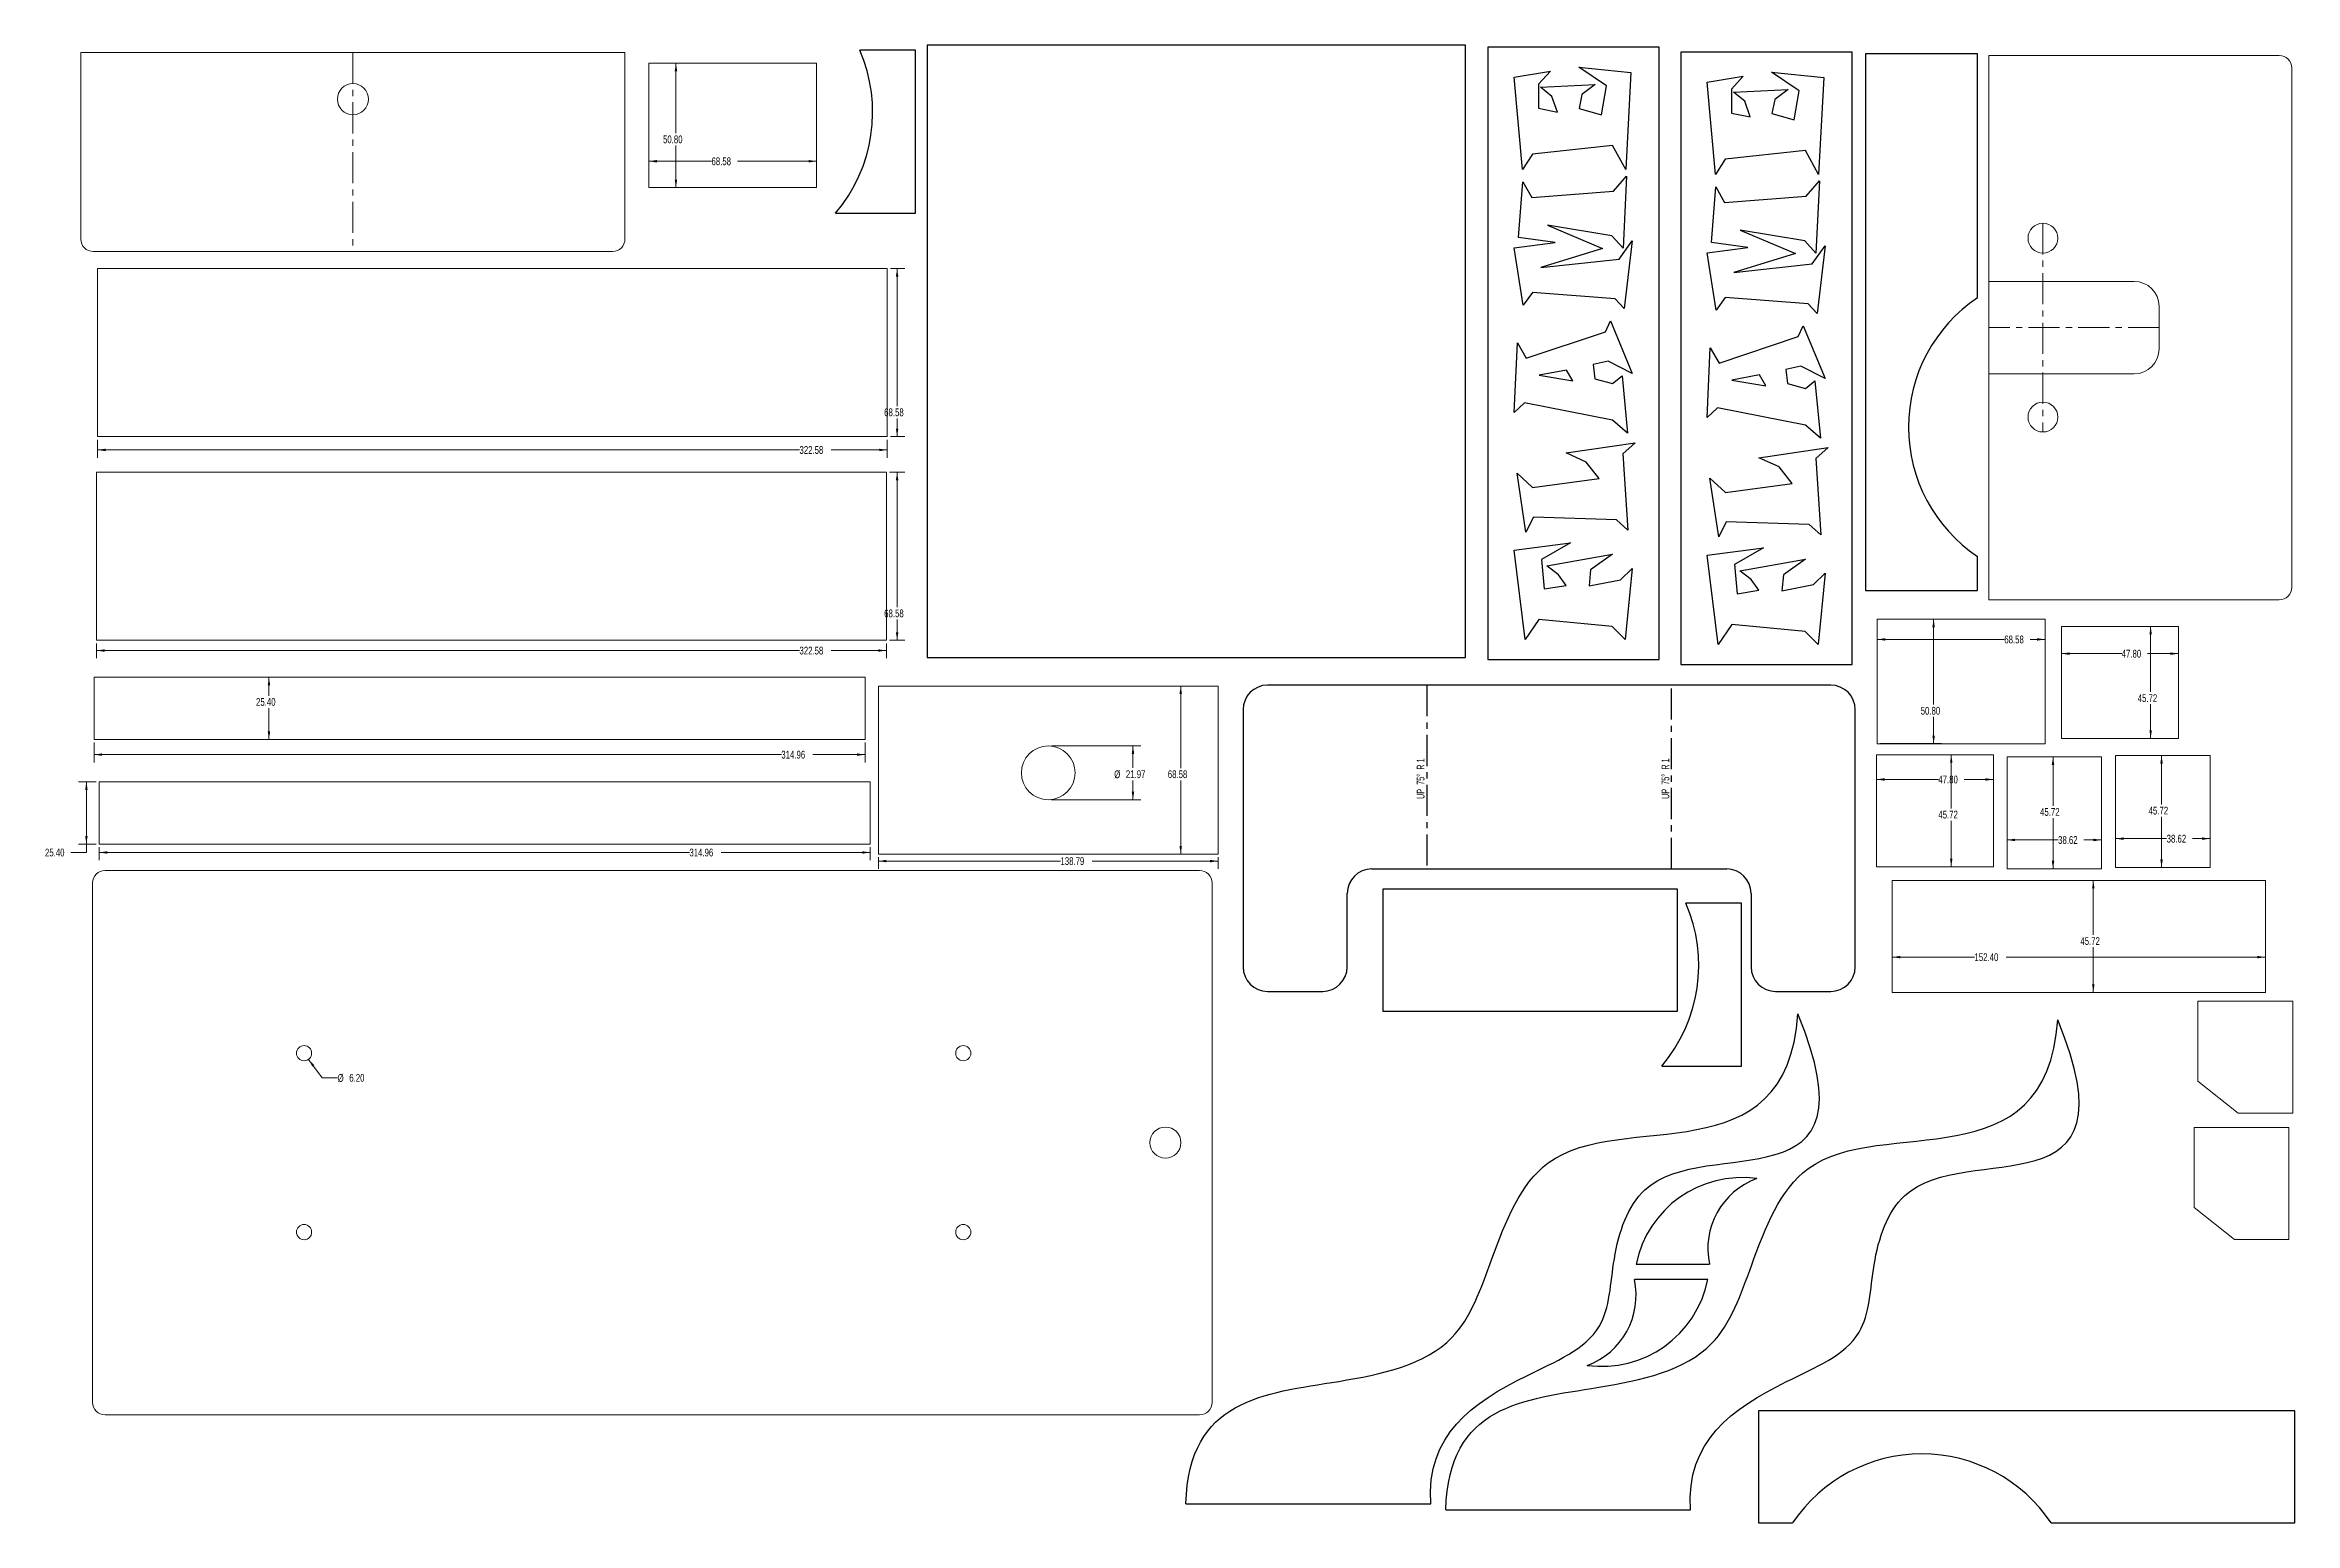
# Model space of a CAD drawing. Header units: millimetres. Extents: x -9 to 910, y 4 to 607.
import ezdxf

# ---------------------------------------------------------------- set-up
doc = ezdxf.new("R2010")
doc.units = ezdxf.units.MM
doc.linetypes.add('CENTERX2', pattern=[20.32, 12.7, -2.54, 2.54, -2.54])
doc.styles.add('SLDTEXTSTYLE0', font='TXT', dxfattribs={"width": 0.75})
doc.styles.add('SLDTEXTSTYLE1', font='TXT', dxfattribs={"width": 0.645833})
doc.dimstyles.new('SLDDIMSTYLE0', dxfattribs={"dimtxt": 3.175, "dimasz": 3.302, "dimexe": 0, "dimexo": 0.0625, "dimgap": 0.79375, "dimtad": 0, "dimtih": 1, "dimtoh": 1, "dimrnd": 1e-09, "dimzin": 12, "dimdsep": 46, "dimtxsty": 'SLDTEXTSTYLE0', "dimsah": 1, "dimcen": 0.09, "dimadec": 0, "dimazin": 3, "dimtfac": 1, "dimtofl": 0, "dimtmove": 0, "dimatfit": 3, "dimfxl": 1, "dimfrac": 2, "dimtolj": 1, "dimtzin": 12, "dimarcsym": 0})
doc.dimstyles.new('SLDDIMSTYLE1', dxfattribs={"dimtxt": 3.175, "dimasz": 3.302, "dimexe": 0, "dimexo": 0.0625, "dimgap": 0.79375, "dimtad": 0, "dimtih": 1, "dimtoh": 1, "dimrnd": 1e-09, "dimzin": 4, "dimdsep": 46, "dimtxsty": 'SLDTEXTSTYLE0', "dimsah": 1, "dimcen": 0.09, "dimadec": 0, "dimazin": 1, "dimtfac": 1, "dimtofl": 0, "dimtmove": 0, "dimatfit": 3, "dimfxl": 1, "dimfrac": 2, "dimtolj": 1, "dimtzin": 12, "dimarcsym": 0})
doc.dimstyles.new('SLDDIMSTYLE2', dxfattribs={"dimtxt": 3.175, "dimasz": 3.302, "dimexe": 0, "dimexo": 0.0625, "dimgap": 0.79375, "dimtad": 0, "dimtih": 1, "dimtoh": 1, "dimrnd": 1e-09, "dimzin": 4, "dimdsep": 46, "dimtxsty": 'SLDTEXTSTYLE0', "dimsah": 1, "dimcen": 0, "dimadec": 0, "dimazin": 1, "dimtfac": 1, "dimtofl": 0, "dimtmove": 0, "dimatfit": 3, "dimfxl": 1, "dimfrac": 2, "dimtolj": 1, "dimtzin": 12, "dimarcsym": 0})

# ---------------------------------------------------------------- blocks, each defined once
blk = doc.blocks.new('_D')
at = {"color": 7, "linetype": 'Continuous', "lineweight": 0}
for p, q in [((12.53, 446.01), (12.53, 438.66)), ((12.53, 441.83), (299.25, 441.83)), ((335.11, 441.83), (312.16, 441.83)), ((335.11, 446.01), (335.11, 438.66))]:
    blk.add_line(p, q, dxfattribs=at)
at = {"color": 7, "linetype": 'Continuous', "lineweight": 18}
for points in [[(12.53, 441.83), (15.83, 441.32), (15.83, 442.34)], [(335.11, 441.83), (331.81, 442.34), (331.81, 441.32)]]:
    blk.add_solid(points, dxfattribs=at)
at = {"color": 7, "linetype": 'Continuous', "lineweight": 18, "insert": (299.25, 443.4), "char_height": 3.175, "attachment_point": 1, "style": 'SLDTEXTSTYLE0'}
blk.add_mtext('322.58', dxfattribs=at)
blk = doc.blocks.new('_D_1')
at = {"color": 7, "linetype": 'Continuous', "lineweight": 0}
for p, q in [((336.38, 515.86), (342.32, 515.86)), ((339.14, 515.86), (339.14, 459.73)), ((339.14, 447.28), (339.14, 454.69)), ((336.38, 447.28), (342.32, 447.28))]:
    blk.add_line(p, q, dxfattribs=at)
at = {"color": 7, "linetype": 'Continuous', "lineweight": 18}
for points in [[(339.14, 515.86), (338.63, 512.56), (339.65, 512.56)], [(339.14, 447.28), (339.65, 450.58), (338.63, 450.58)]]:
    blk.add_solid(points, dxfattribs=at)
at = {"color": 7, "linetype": 'Continuous', "lineweight": 18, "insert": (333.86, 458.78), "char_height": 3.175, "attachment_point": 1, "style": 'SLDTEXTSTYLE0'}
blk.add_mtext('68.58', dxfattribs=at)
blk = doc.blocks.new('_D_2')
at = {"color": 7, "linetype": 'Continuous', "lineweight": 0}
for p, q in [((12.16, 362.85), (12.16, 356.76)), ((12.16, 359.93), (299.25, 359.93)), ((334.74, 359.93), (312.16, 359.93)), ((334.74, 362.85), (334.74, 356.76))]:
    blk.add_line(p, q, dxfattribs=at)
at = {"color": 7, "linetype": 'Continuous', "lineweight": 18}
for points in [[(12.16, 359.93), (15.46, 359.43), (15.46, 360.44)], [(334.74, 359.93), (331.44, 360.44), (331.44, 359.43)]]:
    blk.add_solid(points, dxfattribs=at)
at = {"color": 7, "linetype": 'Continuous', "lineweight": 18, "insert": (299.25, 361.51), "char_height": 3.175, "attachment_point": 1, "style": 'SLDTEXTSTYLE0'}
blk.add_mtext('322.58', dxfattribs=at)
blk = doc.blocks.new('_D_3')
at = {"color": 7, "linetype": 'Continuous', "lineweight": 0}
for p, q in [((336.01, 432.7), (342.32, 432.7)), ((339.14, 432.7), (339.14, 377.64)), ((339.14, 364.12), (339.14, 372.6)), ((336.01, 364.12), (342.32, 364.12))]:
    blk.add_line(p, q, dxfattribs=at)
at = {"color": 7, "linetype": 'Continuous', "lineweight": 18}
for points in [[(339.14, 432.7), (338.63, 429.4), (339.65, 429.4)], [(339.14, 364.12), (339.65, 367.43), (338.63, 367.43)]]:
    blk.add_solid(points, dxfattribs=at)
at = {"color": 7, "linetype": 'Continuous', "lineweight": 18, "insert": (333.86, 376.69), "char_height": 3.175, "attachment_point": 1, "style": 'SLDTEXTSTYLE0'}
blk.add_mtext('68.58', dxfattribs=at)
blk = doc.blocks.new('_D_4')
at = {"color": 7, "linetype": 'Continuous', "lineweight": 0}
for p, q in [((82.57, 349.05), (82.57, 341.5)), ((82.57, 323.65), (82.57, 336.46))]:
    blk.add_line(p, q, dxfattribs=at)
at = {"color": 7, "linetype": 'Continuous', "lineweight": 18}
for points in [[(82.57, 349.05), (82.07, 345.74), (83.08, 345.74)], [(82.57, 323.65), (83.08, 326.95), (82.07, 326.95)]]:
    blk.add_solid(points, dxfattribs=at)
at = {"color": 7, "linetype": 'Continuous', "lineweight": 18, "insert": (77.3, 340.56), "char_height": 3.175, "attachment_point": 1, "style": 'SLDTEXTSTYLE0'}
blk.add_mtext('25.40', dxfattribs=at)
blk = doc.blocks.new('_D_5')
at = {"color": 7, "linetype": 'Continuous', "lineweight": 0}
for p, q in [((11.13, 322.38), (11.13, 314.27)), ((326.09, 322.38), (326.09, 314.27)), ((11.13, 317.44), (291.85, 317.44)), ((326.09, 317.44), (304.75, 317.44))]:
    blk.add_line(p, q, dxfattribs=at)
at = {"color": 7, "linetype": 'Continuous', "lineweight": 18}
for points in [[(11.13, 317.44), (14.43, 316.94), (14.43, 317.95)], [(326.09, 317.44), (322.78, 317.95), (322.78, 316.94)]]:
    blk.add_solid(points, dxfattribs=at)
at = {"color": 7, "linetype": 'Continuous', "lineweight": 18, "insert": (291.85, 319.02), "char_height": 3.175, "attachment_point": 1, "style": 'SLDTEXTSTYLE0'}
blk.add_mtext('314.96', dxfattribs=at)
blk = doc.blocks.new('_D_6')
at = {"color": 7, "linetype": 'Continuous', "lineweight": 0}
for p, q in [((11.96, 306.35), (4.84, 306.35)), ((8.01, 306.35), (8.01, 280.95)), ((1.66, 277.5), (8.01, 277.5)), ((11.96, 280.95), (4.84, 280.95)), ((8.01, 277.5), (8.01, 280.95))]:
    blk.add_line(p, q, dxfattribs=at)
at = {"color": 7, "linetype": 'Continuous', "lineweight": 18}
for points in [[(8.01, 306.35), (7.5, 303.05), (8.52, 303.05)], [(8.01, 280.95), (8.52, 284.25), (7.5, 284.25)]]:
    blk.add_solid(points, dxfattribs=at)
at = {"color": 7, "linetype": 'Continuous', "lineweight": 18, "insert": (-8.9, 279.07), "char_height": 3.175, "attachment_point": 1, "style": 'SLDTEXTSTYLE0'}
blk.add_mtext('25.40', dxfattribs=at)
blk = doc.blocks.new('_D_7')
at = {"color": 7, "linetype": 'Continuous', "lineweight": 0}
for p, q in [((13.23, 279.68), (13.23, 274.32)), ((13.23, 277.5), (254.31, 277.5)), ((328.19, 277.5), (267.21, 277.5)), ((328.19, 279.68), (328.19, 274.32))]:
    blk.add_line(p, q, dxfattribs=at)
at = {"color": 7, "linetype": 'Continuous', "lineweight": 18}
for points in [[(13.23, 277.5), (16.54, 276.99), (16.54, 278.01)], [(328.19, 277.5), (324.89, 278.01), (324.89, 276.99)]]:
    blk.add_solid(points, dxfattribs=at)
at = {"color": 7, "linetype": 'Continuous', "lineweight": 18, "insert": (254.31, 279.07), "char_height": 3.175, "attachment_point": 1, "style": 'SLDTEXTSTYLE0'}
blk.add_mtext('314.96', dxfattribs=at)
blk = doc.blocks.new('_D_8')
at = {"color": 7, "linetype": 'Continuous', "lineweight": 0}
for p, q in [((331.48, 275.59), (331.48, 270.8)), ((331.48, 273.98), (405.85, 273.98)), ((470.27, 273.98), (418.76, 273.98)), ((470.27, 275.59), (470.27, 270.8))]:
    blk.add_line(p, q, dxfattribs=at)
at = {"color": 7, "linetype": 'Continuous', "lineweight": 18}
for points in [[(331.48, 273.98), (334.78, 273.47), (334.78, 274.49)], [(470.27, 273.98), (466.96, 274.49), (466.96, 273.47)]]:
    blk.add_solid(points, dxfattribs=at)
at = {"color": 7, "linetype": 'Continuous', "lineweight": 18, "insert": (405.85, 275.55), "char_height": 3.175, "attachment_point": 1, "style": 'SLDTEXTSTYLE0'}
blk.add_mtext('138.79', dxfattribs=at)
blk = doc.blocks.new('_D_9')
at = {"color": 7, "linetype": 'Continuous', "lineweight": 0}
for p, q in [((469, 345.44), (451.79, 345.44)), ((454.97, 345.44), (454.97, 311.98)), ((454.97, 276.86), (454.97, 306.94)), ((469, 276.86), (451.79, 276.86))]:
    blk.add_line(p, q, dxfattribs=at)
at = {"color": 7, "linetype": 'Continuous', "lineweight": 18}
for points in [[(454.97, 345.44), (454.46, 342.14), (455.48, 342.14)], [(454.97, 276.86), (455.48, 280.16), (454.46, 280.16)]]:
    blk.add_solid(points, dxfattribs=at)
at = {"color": 7, "linetype": 'Continuous', "lineweight": 18, "insert": (449.69, 311.03), "char_height": 3.175, "attachment_point": 1, "style": 'SLDTEXTSTYLE0'}
blk.add_mtext('68.58', dxfattribs=at)
blk = doc.blocks.new('_D_10')
at = {"color": 7, "linetype": 'Continuous', "lineweight": 0}
for p, q in [((402.14, 321), (438.64, 321)), ((435.47, 321), (435.47, 312.01)), ((435.47, 299.03), (435.47, 306.9)), ((402.14, 299.03), (438.64, 299.03))]:
    blk.add_line(p, q, dxfattribs=at)
at = {"color": 7, "linetype": 'Continuous', "lineweight": 18}
for points in [[(435.47, 321), (434.96, 317.7), (435.98, 317.7)], [(435.47, 299.03), (435.98, 302.33), (434.96, 302.33)]]:
    blk.add_solid(points, dxfattribs=at)
at = {"color": 7, "linetype": 'Continuous', "lineweight": 18, "char_height": 3.175, "attachment_point": 1, "style": 'SLDTEXTSTYLE0'}
for s, insert in [('%%c', (427.8, 311)), ('21.97', (432.58, 311.04))]:
    blk.add_mtext(s, dxfattribs=dict(at, insert=insert))
blk = doc.blocks.new('_D_11')
at = {"color": 7, "linetype": 'Continuous', "lineweight": 0}
for p, q in [((238.96, 599.73), (251.98, 599.73)), ((248.8, 599.73), (248.8, 571.16)), ((248.8, 548.93), (248.8, 566.11)), ((238.96, 548.93), (251.98, 548.93))]:
    blk.add_line(p, q, dxfattribs=at)
at = {"color": 7, "linetype": 'Continuous', "lineweight": 18}
for points in [[(248.8, 599.73), (248.3, 596.42), (249.31, 596.42)], [(248.8, 548.93), (249.31, 552.23), (248.3, 552.23)]]:
    blk.add_solid(points, dxfattribs=at)
at = {"color": 7, "linetype": 'Continuous', "lineweight": 18, "insert": (243.53, 570.21), "char_height": 3.175, "attachment_point": 1, "style": 'SLDTEXTSTYLE0'}
blk.add_mtext('50.80', dxfattribs=at)
blk = doc.blocks.new('_D_12')
at = {"color": 7, "linetype": 'Continuous', "lineweight": 0}
for p, q in [((237.69, 550.2), (237.69, 562.85)), ((306.27, 550.2), (306.27, 562.85)), ((237.69, 559.68), (263.33, 559.68)), ((306.27, 559.68), (273.89, 559.68))]:
    blk.add_line(p, q, dxfattribs=at)
at = {"color": 7, "linetype": 'Continuous', "lineweight": 18}
for points in [[(237.69, 559.68), (241, 559.17), (241, 560.19)], [(306.27, 559.68), (302.97, 560.19), (302.97, 559.17)]]:
    blk.add_solid(points, dxfattribs=at)
at = {"color": 7, "linetype": 'Continuous', "lineweight": 18, "insert": (263.33, 561.25), "char_height": 3.175, "attachment_point": 1, "style": 'SLDTEXTSTYLE0'}
blk.add_mtext('68.58', dxfattribs=at)
blk = doc.blocks.new('_D_13')
at = {"color": 7, "linetype": 'Continuous', "lineweight": 0}
for p, q in [((98.75, 193.05), (104.26, 185.5)), ((104.26, 185.5), (110.61, 185.5))]:
    blk.add_line(p, q, dxfattribs=at)
at = {"color": 7, "linetype": 'Continuous', "lineweight": 18}
blk.add_solid([(98.75, 193.05), (100.28, 190.08), (101.1, 190.68)], dxfattribs=at)
at = {"color": 7, "linetype": 'Continuous', "lineweight": 18, "char_height": 3.175, "attachment_point": 1, "style": 'SLDTEXTSTYLE0'}
for s, insert in [('%%c', (110.61, 187.04)), ('6.20', (115.39, 187.09))]:
    blk.add_mtext(s, dxfattribs=dict(at, insert=insert))
blk = doc.blocks.new('_D_14')
at = {"color": 7, "linetype": 'Continuous', "lineweight": 0}
for p, q in [((739.43, 371.45), (739.43, 361.3)), ((808.01, 371.45), (808.01, 361.3)), ((739.43, 364.48), (791.35, 364.48)), ((808.01, 364.48), (801.91, 364.48))]:
    blk.add_line(p, q, dxfattribs=at)
at = {"color": 7, "linetype": 'Continuous', "lineweight": 18}
for points in [[(739.43, 364.48), (742.73, 363.97), (742.73, 364.99)], [(808.01, 364.48), (804.7, 364.99), (804.7, 363.97)]]:
    blk.add_solid(points, dxfattribs=at)
at = {"color": 7, "linetype": 'Continuous', "lineweight": 18, "insert": (791.35, 366.05), "char_height": 3.175, "attachment_point": 1, "style": 'SLDTEXTSTYLE0'}
blk.add_mtext('68.58', dxfattribs=at)
blk = doc.blocks.new('_D_15')
at = {"color": 7, "linetype": 'Continuous', "lineweight": 0}
for p, q in [((740.7, 372.72), (765.66, 372.72)), ((762.48, 372.72), (762.48, 337.89)), ((762.48, 321.92), (762.48, 332.85)), ((740.7, 321.92), (765.66, 321.92))]:
    blk.add_line(p, q, dxfattribs=at)
at = {"color": 7, "linetype": 'Continuous', "lineweight": 18}
for points in [[(762.48, 372.72), (761.97, 369.41), (762.99, 369.41)], [(762.48, 321.92), (762.99, 325.22), (761.97, 325.22)]]:
    blk.add_solid(points, dxfattribs=at)
at = {"color": 7, "linetype": 'Continuous', "lineweight": 18, "insert": (757.2, 336.94), "char_height": 3.175, "attachment_point": 1, "style": 'SLDTEXTSTYLE0'}
blk.add_mtext('50.80', dxfattribs=at)
blk = doc.blocks.new('_D_16')
at = {"color": 7, "linetype": 'Continuous', "lineweight": 0}
for p, q in [((814.7, 368.53), (814.7, 355.5)), ((862.5, 368.53), (862.5, 355.5)), ((814.7, 358.67), (839.29, 358.67)), ((862.5, 358.67), (849.84, 358.67))]:
    blk.add_line(p, q, dxfattribs=at)
at = {"color": 7, "linetype": 'Continuous', "lineweight": 18}
for points in [[(814.7, 358.67), (818, 358.16), (818, 359.18)], [(862.5, 358.67), (859.2, 359.18), (859.2, 358.16)]]:
    blk.add_solid(points, dxfattribs=at)
at = {"color": 7, "linetype": 'Continuous', "lineweight": 18, "insert": (839.29, 360.24), "char_height": 3.175, "attachment_point": 1, "style": 'SLDTEXTSTYLE0'}
blk.add_mtext('47.80', dxfattribs=at)
blk = doc.blocks.new('_D_17')
at = {"color": 7, "linetype": 'Continuous', "lineweight": 0}
for p, q in [((861.23, 369.8), (847.95, 369.8)), ((851.12, 369.8), (851.12, 343.03)), ((851.12, 324.08), (851.12, 337.99)), ((861.23, 324.08), (847.95, 324.08))]:
    blk.add_line(p, q, dxfattribs=at)
at = {"color": 7, "linetype": 'Continuous', "lineweight": 18}
for points in [[(851.12, 369.8), (850.62, 366.5), (851.63, 366.5)], [(851.12, 324.08), (851.63, 327.39), (850.62, 327.39)]]:
    blk.add_solid(points, dxfattribs=at)
at = {"color": 7, "linetype": 'Continuous', "lineweight": 18, "insert": (845.84, 342.08), "char_height": 3.175, "attachment_point": 1, "style": 'SLDTEXTSTYLE0'}
blk.add_mtext('45.72', dxfattribs=at)
blk = doc.blocks.new('_D_18')
at = {"color": 7, "linetype": 'Continuous', "lineweight": 0}
for p, q in [((739.13, 316.13), (739.13, 304.14)), ((786.93, 316.13), (786.93, 304.14)), ((739.13, 307.31), (764.41, 307.31)), ((786.93, 307.31), (774.96, 307.31))]:
    blk.add_line(p, q, dxfattribs=at)
at = {"color": 7, "linetype": 'Continuous', "lineweight": 18}
for points in [[(739.13, 307.31), (742.43, 306.8), (742.43, 307.82)], [(786.93, 307.31), (783.62, 307.82), (783.62, 306.8)]]:
    blk.add_solid(points, dxfattribs=at)
at = {"color": 7, "linetype": 'Continuous', "lineweight": 18, "insert": (764.41, 308.89), "char_height": 3.175, "attachment_point": 1, "style": 'SLDTEXTSTYLE0'}
blk.add_mtext('47.80', dxfattribs=at)
blk = doc.blocks.new('_D_19')
at = {"color": 7, "linetype": 'Continuous', "lineweight": 0}
for p, q in [((785.66, 317.4), (766.51, 317.4)), ((769.69, 317.4), (769.69, 295.51)), ((769.69, 271.68), (769.69, 290.47)), ((785.66, 271.68), (766.51, 271.68))]:
    blk.add_line(p, q, dxfattribs=at)
at = {"color": 7, "linetype": 'Continuous', "lineweight": 18}
for points in [[(769.69, 317.4), (769.18, 314.1), (770.19, 314.1)], [(769.69, 271.68), (770.19, 274.98), (769.18, 274.98)]]:
    blk.add_solid(points, dxfattribs=at)
at = {"color": 7, "linetype": 'Continuous', "lineweight": 18, "insert": (764.41, 294.56), "char_height": 3.175, "attachment_point": 1, "style": 'SLDTEXTSTYLE0'}
blk.add_mtext('45.72', dxfattribs=at)
blk = doc.blocks.new('_D_20')
at = {"color": 7, "linetype": 'Continuous', "lineweight": 0}
for p, q in [((792.47, 272.11), (792.47, 285.79)), ((831.08, 272.11), (831.08, 285.79)), ((792.47, 282.61), (813.33, 282.61)), ((831.08, 282.61), (823.89, 282.61))]:
    blk.add_line(p, q, dxfattribs=at)
at = {"color": 7, "linetype": 'Continuous', "lineweight": 18}
for points in [[(792.47, 282.61), (795.77, 282.1), (795.77, 283.12)], [(831.08, 282.61), (827.78, 283.12), (827.78, 282.1)]]:
    blk.add_solid(points, dxfattribs=at)
at = {"color": 7, "linetype": 'Continuous', "lineweight": 18, "insert": (813.33, 284.18), "char_height": 3.175, "attachment_point": 1, "style": 'SLDTEXTSTYLE0'}
blk.add_mtext('38.62', dxfattribs=at)
blk = doc.blocks.new('_D_21')
at = {"color": 7, "linetype": 'Continuous', "lineweight": 0}
for p, q in [((829.81, 316.56), (808.07, 316.56)), ((811.25, 316.56), (811.25, 296.6)), ((811.25, 270.84), (811.25, 291.56)), ((829.81, 270.84), (808.07, 270.84))]:
    blk.add_line(p, q, dxfattribs=at)
at = {"color": 7, "linetype": 'Continuous', "lineweight": 18}
for points in [[(811.25, 316.56), (810.74, 313.26), (811.76, 313.26)], [(811.25, 270.84), (811.76, 274.15), (810.74, 274.15)]]:
    blk.add_solid(points, dxfattribs=at)
at = {"color": 7, "linetype": 'Continuous', "lineweight": 18, "insert": (805.97, 295.65), "char_height": 3.175, "attachment_point": 1, "style": 'SLDTEXTSTYLE0'}
blk.add_mtext('45.72', dxfattribs=at)
blk = doc.blocks.new('_D_22')
at = {"color": 7, "linetype": 'Continuous', "lineweight": 0}
for p, q in [((836.79, 272.64), (836.79, 286.31)), ((875.41, 272.64), (875.41, 286.31)), ((836.79, 283.14), (857.66, 283.14)), ((875.41, 283.14), (868.21, 283.14))]:
    blk.add_line(p, q, dxfattribs=at)
at = {"color": 7, "linetype": 'Continuous', "lineweight": 18}
for points in [[(836.79, 283.14), (840.09, 282.63), (840.09, 283.65)], [(875.41, 283.14), (872.1, 283.65), (872.1, 282.63)]]:
    blk.add_solid(points, dxfattribs=at)
at = {"color": 7, "linetype": 'Continuous', "lineweight": 18, "insert": (857.66, 284.71), "char_height": 3.175, "attachment_point": 1, "style": 'SLDTEXTSTYLE0'}
blk.add_mtext('38.62', dxfattribs=at)
blk = doc.blocks.new('_D_23')
at = {"color": 7, "linetype": 'Continuous', "lineweight": 0}
for p, q in [((874.14, 317.09), (852.4, 317.09)), ((855.57, 317.09), (855.57, 297.13)), ((855.57, 271.37), (855.57, 292.09)), ((874.14, 271.37), (852.4, 271.37))]:
    blk.add_line(p, q, dxfattribs=at)
at = {"color": 7, "linetype": 'Continuous', "lineweight": 18}
for points in [[(855.57, 317.09), (855.06, 313.79), (856.08, 313.79)], [(855.57, 271.37), (856.08, 274.67), (855.06, 274.67)]]:
    blk.add_solid(points, dxfattribs=at)
at = {"color": 7, "linetype": 'Continuous', "lineweight": 18, "insert": (850.29, 296.18), "char_height": 3.175, "attachment_point": 1, "style": 'SLDTEXTSTYLE0'}
blk.add_mtext('45.72', dxfattribs=at)
blk = doc.blocks.new('_D_24')
at = {"color": 7, "linetype": 'Continuous', "lineweight": 0}
for p, q in [((746.86, 266.12), (830.88, 266.12)), ((827.7, 266.12), (827.7, 243.86)), ((827.7, 220.4), (827.7, 238.82)), ((746.86, 220.4), (830.88, 220.4))]:
    blk.add_line(p, q, dxfattribs=at)
at = {"color": 7, "linetype": 'Continuous', "lineweight": 18}
for points in [[(827.7, 266.12), (827.19, 262.82), (828.21, 262.82)], [(827.7, 220.4), (828.21, 223.7), (827.19, 223.7)]]:
    blk.add_solid(points, dxfattribs=at)
at = {"color": 7, "linetype": 'Continuous', "lineweight": 18, "insert": (822.42, 242.91), "char_height": 3.175, "attachment_point": 1, "style": 'SLDTEXTSTYLE0'}
blk.add_mtext('45.72', dxfattribs=at)
blk = doc.blocks.new('_D_25')
at = {"color": 7, "linetype": 'Continuous', "lineweight": 0}
for p, q in [((745.59, 221.67), (745.59, 237.94)), ((745.59, 234.77), (779.18, 234.77)), ((897.99, 234.77), (792.09, 234.77)), ((897.99, 221.67), (897.99, 237.94))]:
    blk.add_line(p, q, dxfattribs=at)
at = {"color": 7, "linetype": 'Continuous', "lineweight": 18}
for points in [[(745.59, 234.77), (748.89, 234.26), (748.89, 235.28)], [(897.99, 234.77), (894.68, 235.28), (894.68, 234.26)]]:
    blk.add_solid(points, dxfattribs=at)
at = {"color": 7, "linetype": 'Continuous', "lineweight": 18, "insert": (779.18, 236.34), "char_height": 3.175, "attachment_point": 1, "style": 'SLDTEXTSTYLE0'}
blk.add_mtext('152.40', dxfattribs=at)

msp = doc.modelspace()

# ---------------------------------------------------------------- linework, layer by layer
at = {"color": 7, "linetype": 'Continuous', "lineweight": 25}
for p, q in [((571.218, 607.133), (351.428, 607.133)), ((351.428, 607.133), (351.428, 357.133)), ((571.218, 357.133), (571.218, 607.133)), ((346.663, 605.067), (323.852, 605.067)), ((346.663, 538.519), (346.663, 605.067)), ((580.406, 606.216), (580.406, 356.216)), ((650.406, 606.216), (580.406, 606.216)), ((617.555, 598.075), (638.828, 595.905)), ((628.826, 590.426), (617.555, 598.075)), ((650.406, 356.216), (650.406, 606.216)), ((659.181, 604.212), (659.181, 354.212)), ((729.181, 604.212), (659.181, 604.212)), ((729.181, 354.212), (729.181, 604.212)), ((734.705, 603.551), (734.705, 384.476)), ((780.425, 603.551), (734.705, 603.551)), ((780.425, 503.947), (780.425, 603.551)), ((591.171, 594.021), (605.972, 596.411)), ((594.582, 556.301), (591.171, 594.021)), ((605.972, 596.411), (601.109, 591.162)), ((601.109, 591.162), (601.164, 581.343)), ((601.964, 589.948), (624.276, 591.014)), ((606.597, 586.161), (601.964, 589.948)), ((624.276, 591.014), (618.861, 586.905)), ((626.776, 578.622), (628.826, 590.426)), ((638.828, 595.905), (636.723, 556.301)), ((669.947, 592.017), (684.748, 594.407)), ((673.357, 554.298), (669.947, 592.017)), ((684.748, 594.407), (679.884, 589.158)), ((679.884, 589.158), (679.94, 579.34)), ((680.739, 587.944), (703.051, 589.011)), ((696.331, 596.071), (717.603, 593.901)), ((707.601, 588.422), (696.331, 596.071)), ((703.051, 589.011), (697.636, 584.901)), ((705.551, 576.619), (707.601, 588.422)), ((717.603, 593.901), (715.498, 554.298)), ((601.164, 581.343), (608.822, 579.781)), ((608.822, 579.781), (606.597, 586.161)), ((618.861, 586.905), (617.647, 581.205)), ((617.647, 581.205), (626.776, 578.622)), ((679.94, 579.34), (687.597, 577.777)), ((685.373, 584.157), (680.739, 587.944)), ((687.597, 577.777), (685.373, 584.157)), ((697.636, 584.901), (696.423, 579.202)), ((696.423, 579.202), (705.551, 576.619)), ((598.609, 562.571), (594.582, 556.301)), ((631.345, 566.11), (598.609, 562.571)), ((636.723, 556.301), (631.345, 566.11)), ((710.12, 564.107), (677.384, 560.567)), ((715.498, 554.298), (710.12, 564.107)), ((631.694, 547.483), (637.063, 553.642)), ((637.063, 553.642), (635.666, 524.142)), ((677.384, 560.567), (673.357, 554.298)), ((710.47, 545.479), (715.838, 551.638)), ((715.838, 551.638), (714.441, 522.138)), ((592.936, 528.49), (594.757, 551.224)), ((594.757, 551.224), (598.314, 544.863)), ((598.314, 544.863), (631.694, 547.483)), ((671.712, 526.486), (673.532, 549.221)), ((673.532, 549.221), (677.09, 542.859)), ((677.09, 542.859), (710.47, 545.479)), ((314.017, 538.519), (346.663, 538.519)), ((604.722, 533.61), (627.254, 524.077)), ((631.069, 529.225), (604.722, 533.61)), ((591.171, 524.289), (607.866, 526.495)), ((594.885, 500.92), (591.171, 524.289)), ((607.866, 526.495), (592.936, 528.49)), ((627.254, 524.077), (602.084, 516.272)), ((635.666, 524.142), (631.069, 529.225)), ((634.085, 519.775), (639.416, 527.221)), ((639.416, 527.221), (636.125, 499.513)), ((669.947, 522.285), (686.641, 524.491)), ((686.641, 524.491), (671.712, 526.486)), ((683.497, 531.607), (706.029, 522.074)), ((709.845, 527.222), (683.497, 531.607)), ((714.441, 522.138), (709.845, 527.222)), ((712.86, 517.771), (718.192, 525.218)), ((718.192, 525.218), (714.901, 497.51)), ((602.084, 516.272), (634.085, 519.775)), ((673.661, 498.916), (669.947, 522.285)), ((706.029, 522.074), (680.859, 514.269)), ((680.859, 514.269), (712.86, 517.771)), ((598.609, 506.105), (594.885, 500.92)), ((632.402, 503.494), (598.609, 506.105)), ((636.125, 499.513), (632.402, 503.494)), ((677.384, 504.101), (673.661, 498.916)), ((711.178, 501.49), (677.384, 504.101)), ((714.901, 497.51), (711.178, 501.49)), ((596.126, 479.305), (628.422, 490.088)), ((628.422, 490.088), (630.444, 494.501)), ((630.444, 494.501), (639.416, 472.989)), ((674.902, 477.301), (707.197, 488.084)), ((707.197, 488.084), (709.219, 492.497)), ((709.219, 492.497), (718.192, 470.985)), ((591.171, 457.122), (592.477, 485.51)), ((592.477, 485.51), (596.126, 479.305)), ((629.525, 478.045), (623.402, 476.731)), ((639.416, 472.989), (629.525, 478.045)), ((669.947, 455.118), (671.252, 483.506)), ((671.252, 483.506), (674.902, 477.301)), ((612.6, 474.46), (601.348, 472.29)), ((601.348, 472.29), (615.184, 470.029)), ((615.184, 470.029), (612.6, 474.46)), ((623.402, 476.731), (624.073, 470.893)), ((624.073, 470.893), (631.391, 468.916)), ((631.391, 468.916), (635.243, 472.106)), ((635.243, 472.106), (637.468, 448.609)), ((691.376, 472.456), (680.123, 470.287)), ((680.123, 470.287), (693.959, 468.025)), ((693.959, 468.025), (691.376, 472.456)), ((708.3, 476.041), (702.178, 474.727)), ((702.178, 474.727), (702.849, 468.889)), ((702.849, 468.889), (710.166, 466.913)), ((718.192, 470.985), (708.3, 476.041)), ((710.166, 466.913), (714.018, 470.103)), ((714.018, 470.103), (716.243, 446.605)), ((595.437, 461.056), (591.171, 457.122)), ((631.345, 453.996), (595.437, 461.056)), ((637.468, 448.609), (631.345, 453.996)), ((674.212, 459.053), (669.947, 455.118)), ((710.12, 451.992), (674.212, 459.053)), ((716.243, 446.605), (710.12, 451.992)), ((612.361, 440.654), (640.593, 444.773)), ((640.593, 444.773), (635.611, 440.287)), ((691.137, 438.651), (719.369, 442.769)), ((719.369, 442.769), (714.386, 438.283)), ((592.348, 432.326), (598.645, 426.47)), ((595.915, 408.295), (592.348, 432.326)), ((620.58, 436.876), (612.361, 440.654)), ((625.884, 430.165), (620.58, 436.876)), ((635.611, 440.287), (637.651, 409.131)), ((699.355, 434.872), (691.137, 438.651)), ((704.66, 428.161), (699.355, 434.872)), ((714.386, 438.283), (716.427, 407.128)), ((598.645, 426.47), (625.884, 430.165)), ((671.123, 430.322), (677.421, 424.466)), ((674.69, 406.291), (671.123, 430.322)), ((677.421, 424.466), (704.66, 428.161)), ((599.031, 414.436), (595.915, 408.295)), ((632.899, 413.333), (599.031, 414.436)), ((637.651, 409.131), (632.899, 413.333)), ((677.807, 412.432), (674.69, 406.291)), ((711.674, 411.329), (677.807, 412.432)), ((716.427, 407.128), (711.674, 411.329)), ((591.171, 400.883), (614.218, 403.87)), ((595.639, 364.451), (591.171, 400.883)), ((614.218, 403.87), (602.35, 397.114)), ((602.35, 397.114), (603.481, 385.144)), ((604.501, 394.53), (631.317, 399.292)), ((631.317, 399.292), (622.345, 392.903)), ((669.947, 398.879), (692.994, 401.867)), ((674.415, 362.447), (669.947, 398.879)), ((692.994, 401.867), (681.125, 395.11)), ((683.277, 392.527), (710.093, 397.289)), ((710.093, 397.289), (701.12, 390.899)), ((780.425, 384.476), (780.425, 398.366)), ((603.481, 385.144), (612.352, 386.551)), ((609.217, 390.908), (604.501, 394.53)), ((612.352, 386.551), (609.217, 390.908)), ((622.345, 392.903), (621.766, 386.303)), ((621.766, 386.303), (634.636, 388.84)), ((634.636, 388.84), (639.416, 393.473)), ((639.416, 393.473), (636.511, 364.451)), ((681.125, 395.11), (682.256, 383.141)), ((687.993, 388.905), (683.277, 392.527)), ((691.127, 384.547), (687.993, 388.905)), ((701.12, 390.899), (700.541, 384.299)), ((700.541, 384.299), (713.411, 386.836)), ((713.411, 386.836), (718.192, 391.469)), ((718.192, 391.469), (715.287, 362.447)), ((682.256, 383.141), (691.127, 384.547)), ((734.705, 384.476), (780.425, 384.476)), ((601.275, 372.568), (595.639, 364.451)), ((631.235, 369.727), (601.275, 372.568)), ((636.511, 364.451), (631.235, 369.727)), ((680.05, 370.564), (674.415, 362.447)), ((710.01, 367.724), (680.05, 370.564)), ((715.287, 362.447), (710.01, 367.724)), ((351.428, 357.133), (571.218, 357.133)), ((580.406, 356.216), (650.406, 356.216)), ((659.181, 354.212), (729.181, 354.212)), ((720.455, 345.805), (490.455, 345.805)), ((480.455, 335.805), (480.455, 230.805)), ((730.455, 230.805), (730.455, 335.805)), ((532.955, 270.805), (677.955, 270.805)), ((522.955, 230.805), (522.955, 260.805)), ((537.685, 262.597), (657.685, 262.597)), ((537.685, 212.597), (537.685, 262.597)), ((657.685, 262.597), (657.685, 212.597)), ((687.955, 260.805), (687.955, 230.805)), ((684.08, 256.848), (661.268, 256.848)), ((684.08, 190.3), (684.08, 256.848)), ((490.455, 220.805), (512.955, 220.805)), ((697.955, 220.805), (720.455, 220.805)), ((657.685, 212.597), (537.685, 212.597)), ((651.434, 190.3), (684.08, 190.3)), ((670.264, 103.123), (640.264, 103.123)), ((640.958, 109.391), (670.958, 109.391)), ((910.081, 49.492), (691.006, 49.492)), ((691.006, 49.492), (691.006, 3.772)), ((910.081, 3.772), (910.081, 49.492)), ((457.074, 11.597), (557.074, 11.597)), ((563.185, 9.173), (663.185, 9.173)), ((691.006, 3.772), (704.896, 3.772)), ((810.477, 3.772), (910.081, 3.772))]:
    msp.add_line(p, q, dxfattribs=at)
at = {"color": 7, "linetype": 'Continuous', "lineweight": 18}
for p, q in [((5.737, 604.087), (5.737, 527.887)), ((5.737, 604.087), (227.987, 604.087)), ((227.987, 527.887), (227.987, 604.087)), ((237.694, 599.727), (306.274, 599.727)), ((237.694, 599.727), (237.694, 548.927)), ((306.274, 599.727), (306.274, 548.927)), ((903.655, 602.89), (785.085, 602.89)), ((785.085, 602.89), (785.085, 380.64)), ((908.735, 385.72), (908.735, 597.81)), ((237.694, 548.927), (306.274, 548.927)), ((10.817, 522.807), (222.907, 522.807)), ((12.532, 447.278), (12.532, 515.858)), ((12.532, 515.858), (335.112, 515.858)), ((335.112, 447.278), (335.112, 515.858)), ((844.425, 510.64), (785.085, 510.64)), ((854.585, 483.05), (854.585, 500.48)), ((785.085, 472.89), (844.425, 472.89)), ((12.532, 447.278), (335.112, 447.278)), ((12.162, 364.124), (12.162, 432.704)), ((12.162, 432.704), (334.742, 432.704)), ((334.742, 364.124), (334.742, 432.704)), ((785.085, 380.64), (903.655, 380.64)), ((739.425, 372.717), (808.005, 372.717)), ((739.425, 372.717), (739.425, 321.917)), ((808.005, 372.717), (808.005, 321.917)), ((814.703, 369.804), (862.503, 369.804)), ((814.703, 369.804), (814.703, 324.084)), ((862.503, 369.804), (862.503, 324.084)), ((12.162, 364.124), (334.742, 364.124)), ((11.125, 349.046), (326.085, 349.046)), ((11.125, 349.046), (11.125, 323.646)), ((326.085, 349.046), (326.085, 323.646)), ((331.477, 345.439), (470.267, 345.439)), ((331.477, 345.439), (331.477, 276.859)), ((470.267, 345.439), (470.267, 276.859)), ((11.125, 323.646), (326.085, 323.646)), ((739.425, 321.917), (808.005, 321.917)), ((814.703, 324.084), (862.503, 324.084)), ((739.127, 317.397), (786.927, 317.397)), ((739.127, 317.397), (739.127, 271.677)), ((786.927, 317.397), (786.927, 271.677)), ((792.467, 316.564), (831.082, 316.564)), ((792.467, 316.564), (792.467, 270.844)), ((831.082, 316.564), (831.082, 270.844)), ((836.79, 317.089), (875.405, 317.089)), ((836.79, 317.089), (836.79, 271.369)), ((875.405, 317.089), (875.405, 271.369)), ((13.235, 306.347), (328.195, 306.347)), ((13.235, 306.347), (13.235, 280.947)), ((328.195, 306.347), (328.195, 280.947)), ((13.235, 280.947), (328.195, 280.947)), ((331.477, 276.859), (470.267, 276.859)), ((15.64, 270.167), (462.68, 270.167)), ((739.127, 271.677), (786.927, 271.677)), ((792.467, 270.844), (831.082, 270.844)), ((836.79, 271.369), (875.405, 271.369)), ((10.56, 52.997), (10.56, 265.087)), ((467.76, 52.997), (467.76, 265.087)), ((745.585, 266.119), (897.985, 266.119)), ((745.585, 266.119), (745.585, 220.399)), ((897.985, 266.119), (897.985, 220.399)), ((745.585, 220.399), (897.985, 220.399)), ((870.442, 216.744), (909.147, 216.744)), ((870.442, 216.744), (870.442, 184.103)), ((909.147, 216.744), (909.147, 171.024)), ((870.442, 184.103), (886.874, 171.024)), ((909.147, 171.024), (886.874, 171.024)), ((868.92, 165.221), (907.625, 165.221)), ((868.92, 165.221), (868.92, 132.58)), ((907.625, 165.221), (907.625, 119.501)), ((868.92, 132.58), (885.352, 119.501)), ((907.625, 119.501), (885.352, 119.501)), ((15.64, 47.917), (462.68, 47.917))]:
    msp.add_line(p, q, dxfattribs=at)
at = {"color": 7, "linetype": 'CENTERX2', "lineweight": 18}
for p, q in [((116.862, 604.087), (116.862, 522.807)), ((807.135, 534.373), (807.135, 449.156)), ((785.085, 472.89), (785.085, 510.64)), ((854.585, 491.765), (785.085, 491.765))]:
    msp.add_line(p, q, dxfattribs=at)
at = {"color": 7, "linetype": 'CENTERX2'}
for p, q in [((555.455, 345.805), (555.455, 270.805)), ((655.455, 270.805), (655.455, 345.805))]:
    msp.add_line(p, q, dxfattribs=at)
at = {"color": 7, "linetype": 'Continuous', "lineweight": 18}
for centre, radius in [((116.862, 585.037), 6.35), ((807.135, 528.277), 6.096), ((807.135, 455.252), 6.096), ((400.872, 310.012), 10.985), ((96.92, 195.554), 3.1), ((366.16, 195.554), 3.1), ((448.71, 159.042), 6.35), ((96.92, 122.529), 3.1), ((366.16, 122.529), 3.1)]:
    msp.add_circle(centre, radius, dxfattribs=at)
at = {"color": 7, "linetype": 'Continuous', "lineweight": 25}
for centre, radius, start, end in [((265.653, 579.667), 63.5, 319.60902, 23.578178), ((815.715, 451.156), 63.5, 123.762253, 236.237747), ((490.455, 335.805), 10, 90, 180), ((720.455, 335.805), 10, 0, 90), ((532.955, 260.805), 10, 90, 180), ((677.955, 260.805), 10, 0, 90), ((603.07, 231.448), 63.5, 319.60902, 23.578178), ((490.455, 230.805), 10, 180, 270), ((512.955, 230.805), 10, 270, 0), ((697.955, 230.805), 10, 180, 270), ((720.455, 230.805), 10, 270, 0), ((684.271, 100.603), 44.196, 82.216652, 168.530141), ((700.671, 115.828), 30.402, 110.033196, 192.224013), ((626.951, 111.912), 44.196, 262.216652, 348.530141), ((610.551, 96.686), 30.402, 290.033196, 12.224013), ((757.686, -31.518), 63.5, 33.762253, 146.237747)]:
    msp.add_arc(centre, radius, start, end, dxfattribs=at)
at = {"color": 7, "linetype": 'Continuous', "lineweight": 18}
for centre, radius, start, end in [((903.655, 597.81), 5.08, 360, 90), ((10.817, 527.887), 5.08, 180, 270), ((222.907, 527.887), 5.08, 270, 360), ((844.425, 500.48), 10.16, 0, 90), ((844.425, 483.05), 10.16, 270, 0), ((903.655, 385.72), 5.08, 270, 0), ((15.64, 265.087), 5.08, 90, 180), ((462.68, 265.087), 5.08, 0, 90), ((15.64, 52.997), 5.08, 180, 270), ((462.68, 52.997), 5.08, 270, 0)]:
    msp.add_arc(centre, radius, start, end, dxfattribs=at)
at = {"color": 7, "linetype": 'Continuous', "lineweight": 25}
for points, knots in [([(457.074, 11.597), (458.37, 54.464), (505.47, 57.623), (567.942, 71.165), (582.804, 114.5), (609.952, 183.85), (702.475, 144.388), (707.074, 211.597)], [0, 0, 0, 0, 0.2582138, 0.4037822, 0.5100357, 0.6437541, 1, 1, 1, 1]), ([(557.074, 11.597), (555.189, 39.541), (583.743, 59.856), (630.168, 78.608), (630.564, 112.662), (650.408, 172.05), (740.273, 130.919), (707.074, 211.597)], [0, 0, 0, 0, 0.2517717, 0.3820461, 0.4848614, 0.5972514, 1, 1, 1, 1]), ([(563.185, 9.173), (564.481, 52.041), (611.581, 55.2), (674.053, 68.742), (688.915, 112.076), (716.063, 181.426), (808.586, 141.964), (813.185, 209.173)], [0, 0, 0, 0, 0.2582138, 0.4037822, 0.5100357, 0.6437541, 1, 1, 1, 1]), ([(663.185, 9.173), (661.3, 37.117), (689.854, 57.432), (736.279, 76.185), (736.675, 110.238), (756.519, 169.627), (846.384, 128.495), (813.185, 209.173)], [0, 0, 0, 0, 0.2517717, 0.3820461, 0.4848614, 0.5972514, 1, 1, 1, 1])]:
    msp.add_open_spline(points, degree=3, knots=knots, dxfattribs=at)

# ---------------------------------------------------------------- texts
at = {"color": 7, "linetype": 'Continuous', "lineweight": 0, "char_height": 3.175, "attachment_point": 2, "rotation": 90, "style": 'SLDTEXTSTYLE1'}
for insert in [(551.347, 307.608), (651.347, 307.608)]:
    msp.add_mtext('UP  75°  R 1', dxfattribs=dict(at, insert=insert))

# ---------------------------------------------------------------- dimensions: what is measured, and where the dimension line sits
at = {"color": 7, "linetype": 'Continuous', "lineweight": 18}
for base, p1, p2, dimstyle, picture, middle in [((248.804, 548.927), (237.694, 599.727), (237.694, 548.927), 'SLDDIMSTYLE1', '_D_11', (248.804, 568.635)), ((339.141, 515.858), (335.112, 447.278), (335.112, 515.858), 'SLDDIMSTYLE0', '_D_1', (339.141, 457.207)), ((339.141, 432.704), (334.742, 364.124), (334.742, 432.704), 'SLDDIMSTYLE0', '_D_3', (339.141, 375.119)), ((762.481, 321.917), (739.425, 372.717), (739.425, 321.917), 'SLDDIMSTYLE1', '_D_15', (762.481, 335.366)), ((851.123, 324.084), (862.503, 369.804), (862.503, 324.084), 'SLDDIMSTYLE0', '_D_17', (851.123, 340.51)), ((82.574, 323.646), (11.125, 349.046), (11.125, 323.646), 'SLDDIMSTYLE1', '_D_4', (82.574, 338.985)), ((454.968, 276.859), (470.267, 345.439), (470.267, 276.859), 'SLDDIMSTYLE0', '_D_9', (454.968, 309.456)), ((769.686, 271.677), (786.927, 317.397), (786.927, 271.677), 'SLDDIMSTYLE0', '_D_19', (769.686, 292.991)), ((811.247, 270.844), (831.082, 316.564), (831.082, 270.844), 'SLDDIMSTYLE0', '_D_21', (811.247, 294.081)), ((855.571, 271.369), (875.405, 317.089), (875.405, 271.369), 'SLDDIMSTYLE0', '_D_23', (855.571, 294.607)), ((8.012, 280.947), (13.235, 306.347), (13.235, 280.947), 'SLDDIMSTYLE1', '_D_6', (8.012, 277.498)), ((827.701, 220.399), (745.585, 266.119), (745.585, 220.399), 'SLDDIMSTYLE0', '_D_24', (827.701, 241.34))]:
    dim = msp.add_linear_dim(base=base, p1=p1, p2=p2, angle=90, dimstyle=dimstyle, dxfattribs=at)
    dim.commit()
    dim.dimension.update_dxf_attribs({"geometry": picture, "text_midpoint": middle, "dimtype": 160})
for base, p1, p2, dimstyle, picture, middle in [((306.274, 559.678), (237.694, 548.927), (306.274, 548.927), 'SLDDIMSTYLE0', '_D_12', (268.609, 559.678)), ((335.112, 441.83), (12.532, 447.278), (335.112, 447.278), 'SLDDIMSTYLE0', '_D', (305.704, 441.83)), ((808.005, 364.479), (739.425, 372.717), (808.005, 372.717), 'SLDDIMSTYLE0', '_D_14', (796.633, 364.479)), ((862.503, 358.672), (814.703, 369.804), (862.503, 369.804), 'SLDDIMSTYLE1', '_D_16', (844.564, 358.672)), ((334.742, 359.934), (12.162, 364.124), (334.742, 364.124), 'SLDDIMSTYLE0', '_D_2', (305.704, 359.934)), ((326.085, 317.444), (11.125, 323.646), (326.085, 323.646), 'SLDDIMSTYLE0', '_D_5', (298.303, 317.444)), ((786.927, 307.313), (739.127, 317.397), (786.927, 317.397), 'SLDDIMSTYLE1', '_D_18', (769.686, 307.313)), ((831.08209695, 282.611747449), (792.46709695, 270.843752567), (831.08209695, 270.843752567), 'SLDDIMSTYLE0', '_D_20', (818.61055347, 282.611747449)), ((875.405411092, 283.137407038), (836.790411092, 271.369412156), (875.405411092, 271.369412156), 'SLDDIMSTYLE0', '_D_22', (862.933867612, 283.137407038)), ((328.195, 277.498), (13.235, 280.947), (328.195, 280.947), 'SLDDIMSTYLE0', '_D_7', (260.763, 277.498)), ((470.267, 273.978), (331.477, 276.859), (470.267, 276.859), 'SLDDIMSTYLE0', '_D_8', (412.304, 273.978)), ((897.985, 234.769), (745.585, 220.399), (897.985, 220.399), 'SLDDIMSTYLE1', '_D_25', (785.636, 234.769))]:
    dim = msp.add_linear_dim(base=base, p1=p1, p2=p2, dimstyle=dimstyle, dxfattribs=at)
    dim.commit()
    dim.dimension.update_dxf_attribs({"geometry": picture, "text_midpoint": middle, "dimtype": 160})
dim = msp.add_linear_dim(base=(435.468, 320.998), p1=(400.872, 299.027), p2=(400.872, 320.998), angle=90, text='%%c<>', dimstyle='SLDDIMSTYLE0', dxfattribs=at)
dim.commit()
dim.dimension.update_dxf_attribs({"geometry": '_D_10', "text_midpoint": (435.468, 309.456), "dimtype": 160})
dim = msp.add_diameter_dim_2p(p1=(95.093, 198.059), p2=(98.747, 193.05), dimstyle='SLDDIMSTYLE2', dxfattribs=at)
dim.commit()
dim.dimension.update_dxf_attribs({"geometry": '_D_13', "text_midpoint": (117.105, 185.5), "dimtype": 163})

doc.saveas('drawing.dxf')
